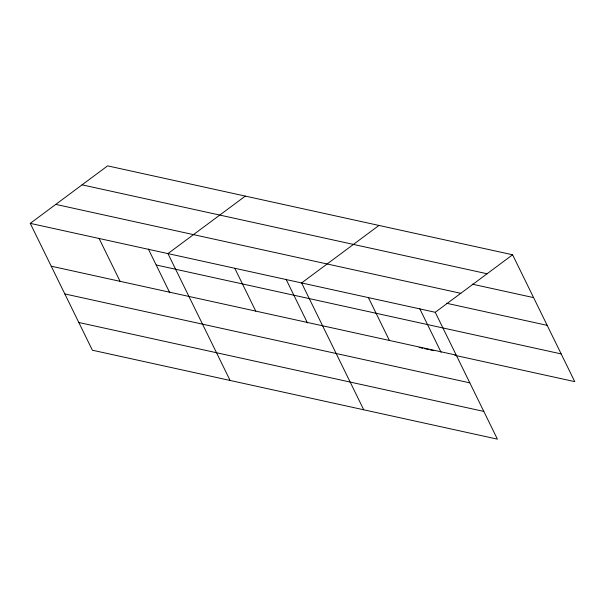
<?xml version="1.0" encoding="UTF-8"?>
<svg xmlns="http://www.w3.org/2000/svg" width="605" height="605" viewBox="0 0 605 605"><rect width="100%" height="100%" fill="white"/><g stroke="black" fill="none" stroke-linecap="round" stroke-linejoin="round"><path stroke-width="0.91" d="M30.25 223.366L435.245 312.286L497.393 439.139L92.391 350.219L30.25 223.366L107.607 165.861L512.609 254.781L574.75 381.634L454.831 355.309M245.305 196.096L167.948 253.601L230.097 380.454M378.957 225.438L301.6 282.943L363.741 409.797M435.245 312.286L512.609 254.781M82.083 184.843L487.078 273.755M472.263 284.161L533.595 297.622M55.781 204.392L460.776 293.312M446.482 303.241L547.177 325.346M156.173 264.99L561.168 353.91M51.236 266.208L456.23 355.127M419.129 347.467L422.797 348.268M424.627 348.677L428.287 349.478M430.117 349.879L433.777 350.681M64.818 293.932L469.813 382.852M78.816 322.495L483.811 411.415M419.704 308.603L441.098 352.291M368.422 297.615L389.408 340.456M286.052 279.26L307.453 322.949M234.77 268.272L255.764 311.114M148.354 249.033L169.755 292.714M99.099 238.483L120.085 281.325"/></g></svg>
